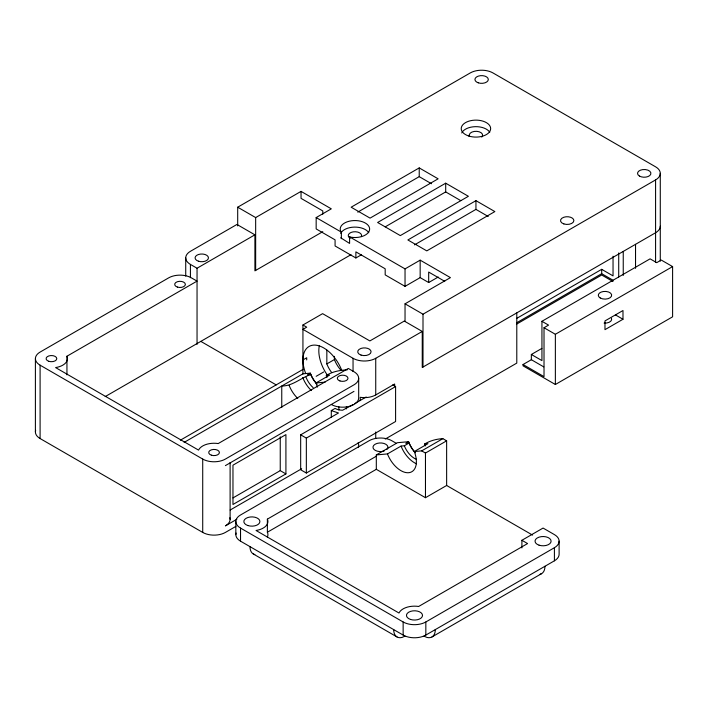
<?xml version="1.0" encoding="UTF-8"?>
<svg xmlns="http://www.w3.org/2000/svg" width="708" height="708" viewBox="0 0 708 708"><rect width="100%" height="100%" fill="white"/><g stroke="black" fill="none" stroke-linecap="round" stroke-linejoin="round"><path stroke-width="1.06" d="M236.083 533.018A16.045 9.266 0 0 0 240.534 541.178L403.144 635.067A16.045 9.266 0 0 0 425.835 635.067L554.417 560.807A16.045 9.266 0 0 0 559.116 554.258L559.116 541.16M237.693 225.923L237.693 207.205L470.271 72.933A16.045 9.266 0 0 1 492.963 72.933L655.581 166.814A16.045 9.266 0 0 1 655.581 179.921L655.581 262.234M237.693 207.205L255.659 217.577L301.042 191.381L331.3 208.842L316.166 217.577L316.166 228.932L335.079 239.853L335.079 245.968L355.876 257.969L361.549 254.694M254.907 234.826L236.941 224.454L190.425 251.313A16.045 9.266 0 0 0 190.425 264.411L197.045 268.235L254.907 234.826L254.907 270.854L322.786 231.666M40.099 365.178L202.718 459.067A16.045 9.266 0 0 0 225.409 459.067L353.982 384.825A16.045 9.266 0 0 0 353.982 371.727L348.309 368.452L218.214 443.562A16.045 9.266 0 0 0 198.559 450.111L55.596 367.576A16.045 9.266 0 0 0 66.941 356.23L197.045 281.12L191.372 277.846A16.045 9.266 0 0 0 168.681 277.846L40.099 352.08A16.045 9.266 0 0 0 40.099 365.178L40.099 438.544L202.718 532.425A16.045 9.266 0 0 0 225.409 532.425L235.879 526.38M419.224 167.911L351.15 207.205L370.063 218.126L438.128 178.823L419.224 167.911L419.224 176.646L357.77 212.126M445.695 183.195L377.621 222.489L400.312 235.596L468.386 196.293L445.695 183.195L445.695 191.921L385.187 226.861M105.209 396.586L351.009 254.676M475.944 200.656L407.879 239.959L426.782 250.88L494.857 211.577L475.944 200.656L475.944 209.391L414.499 244.871M302.935 374.036L302.935 324.999L322.6 313.653L369.868 340.937L404.286 321.069L422.251 331.441L422.251 367.47L655.581 232.755A16.045 9.266 0 0 0 660.281 226.206M340.725 237.791L349.593 243.428L349.593 236.879L405.038 268.89L420.163 260.155L450.421 277.625L405.038 303.821L405.038 321.441M355.876 257.969L355.876 251.862L385.187 268.783L385.187 274.89L405.038 286.359L420.163 277.625L428.676 282.536L438.225 277.023M302.935 359.938L306.714 357.752L306.714 359.921M180.363 440.199L302.935 369.434M184.133 442.394L302.935 373.806L310.308 373.143A21.93 12.664 60 0 0 315.98 382.975A21.93 12.664 60 0 1 317.308 387.152M281.757 407.543L281.757 386.028C292.572 386.117 300.935 377.851 310.741 374.488A16.576 9.576 60 0 0 317.131 384.232M310.308 373.143L307.467 374.78L310.741 374.488M331.583 372.426A20.859 12.045 60 0 1 326.839 363.921L334.406 359.549L334.406 356.354M405.038 303.821L423.003 314.193L655.581 179.921M316.166 376.311L323.733 371.948M326.999 377.382A16.576 9.576 60 0 0 326.317 375.408C332.689 371.576 339.822 370.178 347.301 369.841M302.935 324.999L306.714 327.185L302.935 329.37L353.044 358.301A16.045 9.266 0 0 0 375.736 358.301L422.251 331.441M229.56 463.218L230.109 462.899L230.109 519.327M225.409 465.616L353.982 391.382M331.3 417.145L331.3 410.596L335.079 408.41A10.7 6.177 0 0 0 342.637 410.215L352.894 404.675M392.754 384.931L395.595 386.568L395.595 421.508L306.343 473.033L300.67 469.758L300.67 434.827L338.486 412.985L331.3 410.596M354.796 403.578L366.204 396.984M360.23 400.595L360.23 397.321A16.045 9.266 0 0 0 375.736 394.931L394.639 384.01L394.639 386.187M300.67 434.827L306.343 438.102L395.595 386.568M516.813 318.334L601.694 269.332L613.04 275.881L613.04 256.225M516.813 322.698L601.694 273.695L613.04 280.244M516.459 324.211L601.694 275.005L612.978 281.519M232.967 497.928L280.244 470.634L285.917 473.909L285.917 434.606L232.967 465.174L232.967 504.477L285.917 473.909M543.779 366.894L531.354 359.717L531.354 354.478L541.939 360.593L541.939 321.29L650.094 258.845L656.714 262.668L661.254 260.048L672.6 266.597L672.6 316.812L555.364 384.497L523.035 365.832L523.035 364.523L531.611 359.567M523.035 364.523L544.018 376.638L544.018 327.733L548.558 325.114L541.939 321.29M230.171 510.025L301.679 468.74M544.018 327.733L555.364 334.282L672.6 266.597M236.835 519.274L225.409 525.876A16.045 9.266 0 0 0 229.861 517.716M531.354 354.478L541.877 348.398M385.258 439.04L516.787 363.107L516.787 312.883M376.311 454.925L397.48 442.695L408.631 441.704A21.93 12.655 60 0 0 414.304 451.536A21.93 12.655 60 0 1 408.64 472.714A21.93 12.655 60 0 1 387.462 453.925L376.311 454.925L376.311 469.324L425.473 497.706L446.642 485.484L446.633 440.827L442.854 438.65C436.332 438.995 430.243 440.686 424.65 443.969A16.576 9.567 60 0 1 425.322 445.943M554.417 560.807L554.417 547.709A16.045 9.266 0 0 0 554.417 534.611L543.071 528.062L521.902 540.284L527.575 543.558L418.649 606.473A16.045 9.266 0 0 0 398.993 613.022L256.031 530.478A16.045 9.266 0 0 0 267.376 519.132L376.311 456.226M387.462 453.925L401.064 446.075L404.339 445.783L409.065 443.049A16.576 9.567 60 0 0 415.454 452.784M408.631 441.704L405.79 443.341L409.065 443.049M622.987 319.255L604.977 329.654L604.977 320.928L622.987 310.52L622.987 319.255L615.429 314.892M267.376 537.027A16.045 9.266 0 0 0 267.376 532.23L376.311 469.324M424.65 443.969L427.924 443.677L414.313 451.536L421.685 450.872L442.854 438.65M425.473 497.706L425.464 453.058L446.633 440.827M396.533 443.447L391.807 440.721A16.045 9.266 0 0 0 369.116 440.721L240.534 514.981A16.045 9.266 0 0 0 240.534 528.08L403.144 621.969A16.045 9.266 0 0 0 425.835 621.969L554.417 547.709M431.969 636.952L541.647 573.613M405.038 636.147L402.109 637.404A16.045 9.266 -60 0 1 393.692 629.598M326.317 375.408L329.601 375.116L315.989 382.966L325.114 382.152M349.593 236.879L351.124 237.242A14.709 8.487 0 0 0 369.585 229.781A14.709 8.487 0 0 0 353.646 220.586A14.709 8.487 0 0 0 340.725 231.242L341.362 232.127L341.362 238.676M423.95 636.138L426.889 637.404A16.045 9.266 60 0 0 435.296 629.598M419.224 176.646L431.508 183.735M445.695 191.921L460.82 200.656M475.944 209.391L488.237 216.489M444.748 281.333L428.676 272.058L428.676 282.536M316.166 217.577L341.362 232.127M421.685 450.872L425.464 453.058M200.824 341.38L276.209 384.904M446.642 485.484L532.575 535.098M253.314 553.983L397.02 636.952M660.281 173.363L660.281 261.137M635.536 244.331L635.536 268.341M623.244 251.42L623.244 275.439M618.712 252.951L618.712 276.97M601.694 269.332L601.694 273.695M555.364 334.282L555.364 384.497M521.902 540.284L521.902 547.93M425.835 621.969L425.835 635.067M423.003 314.193L423.003 367.036M420.163 260.155L420.163 277.625M405.038 268.89L405.038 286.359M403.144 621.969L403.144 635.067M375.736 358.301L375.736 394.931M375.736 431.986L375.736 438.27M358.682 378.276L358.682 397.931A16.045 9.266 0 0 1 348.779 406.489A16.045 9.266 0 0 1 331.3 404.48M353.044 358.301L353.044 371.567M346.424 406.711L346.424 408.905M338.858 406.693L338.858 409.985M326.839 350.079L326.839 363.921M322.786 214.197L322.786 210.922L301.042 198.364L301.042 191.381M306.343 438.102L306.343 473.033M280.244 436.792L280.244 470.634M267.376 519.132L267.376 532.23M255.659 217.577L255.659 270.421M240.534 528.08L240.534 541.178M235.835 521.53L235.835 534.629M202.718 459.067L202.718 532.425M197.045 268.235L197.045 344.389M190.425 264.411L190.425 277.686M185.726 257.862L185.726 276.147M66.941 356.23L66.941 374.851M35.4 358.629L35.4 431.986M40.099 438.544A16.045 9.266 0 0 1 35.648 430.375M358.142 442.695A16.045 9.266 0 0 1 358.142 447.491M313.131 387.639A16.576 9.576 60 0 1 306.015 377.222M297.776 398.436A21.93 12.664 60 0 1 289.13 385.364M311.378 390.577A21.93 12.664 60 0 1 302.741 377.514M416.516 463.793A21.93 12.655 60 0 1 401.064 446.075M416.534 459.377A16.576 9.567 60 0 1 404.339 445.783M544.965 566.267A16.045 9.266 60 0 1 540.124 574.206M254.827 554.576A16.063 9.275 -60 0 1 249.986 546.629M384.205 451.014A7.487 4.328 0 0 1 373.089 448.022A7.487 4.328 0 0 1 381.762 443.013A7.487 4.328 0 0 1 386.949 449.438M340.725 233.392A14.709 8.487 0 0 1 354.292 227.109A14.709 8.487 0 0 1 368.753 232.693M461.74 132.962A14.709 8.487 0 0 1 475.307 126.67A14.709 8.487 0 0 1 489.768 132.254M469.493 136.157A6.682 3.859 0 0 1 476.82 131.334A6.682 3.859 0 0 1 481.741 137.087M350.203 238.322A6.682 3.859 0 0 1 353.204 231.861A6.682 3.859 0 0 1 361.39 236.596M305.723 373.559A29.417 16.983 60 0 1 313.334 345.141A29.417 16.983 60 0 1 341.743 370.337M341.176 370.505A20.859 12.045 60 0 1 334.406 359.549M327.264 374.974A29.417 16.983 60 0 1 319.308 345.849M611.455 318.273A6.682 3.859 0 0 1 604.11 323.096M339.964 380.948A5.345 3.089 0 0 0 347.991 378.276A5.345 3.089 0 0 0 339.964 375.603A5.345 3.089 0 0 0 339.964 380.948M48.772 361.301A5.345 3.089 0 0 0 56.79 358.629A5.345 3.089 0 0 0 48.772 355.956A5.345 3.089 0 0 0 48.772 361.301M211.382 455.191A5.345 3.089 0 0 0 219.409 452.509A5.345 3.089 0 0 0 211.382 449.837A5.345 3.089 0 0 0 211.382 455.191M177.354 287.067A5.345 3.089 0 0 0 185.372 284.395A5.345 3.089 0 0 0 177.354 281.722A5.345 3.089 0 0 0 177.354 287.067M539.062 545.178A8.018 4.629 0 0 0 551.098 541.16A8.018 4.629 0 0 0 539.062 537.151A8.018 4.629 0 0 0 539.062 545.178M247.862 525.54A8.018 4.629 0 0 0 259.898 521.522A8.018 4.629 0 0 0 247.862 517.513A8.018 4.629 0 0 0 247.862 525.54M410.481 619.429A8.018 4.629 0 0 0 422.517 615.42A8.018 4.629 0 0 0 410.481 611.402A8.018 4.629 0 0 0 410.481 619.429M639.51 176.097A6.682 3.859 0 0 0 650.696 174.363A6.682 3.859 0 0 0 642.51 169.637A6.682 3.859 0 0 0 639.51 176.097M478.281 82.827A6.682 3.859 0 0 0 488.308 79.482A6.682 3.859 0 0 0 478.281 76.137A6.682 3.859 0 0 0 478.281 82.827M468.599 135.963A14.709 8.487 0 0 0 490.653 128.608A14.709 8.487 0 0 0 468.599 121.254A14.709 8.487 0 0 0 468.599 135.963M563.842 223.923A6.682 3.859 0 0 0 573.869 220.586A6.682 3.859 0 0 0 563.842 217.241A6.682 3.859 0 0 0 563.842 223.923M198.426 261.208A6.682 3.859 0 0 0 208.453 257.862A6.682 3.859 0 0 0 198.426 254.517A6.682 3.859 0 0 0 198.426 261.208M361.045 355.089A6.682 3.859 0 0 0 371.072 351.752A6.682 3.859 0 0 0 361.045 348.407A6.682 3.859 0 0 0 361.045 355.089M600.278 297.988A6.682 3.859 0 0 0 611.455 296.254A6.682 3.859 0 0 0 603.269 291.528A6.682 3.859 0 0 0 600.278 297.988"/></g></svg>
